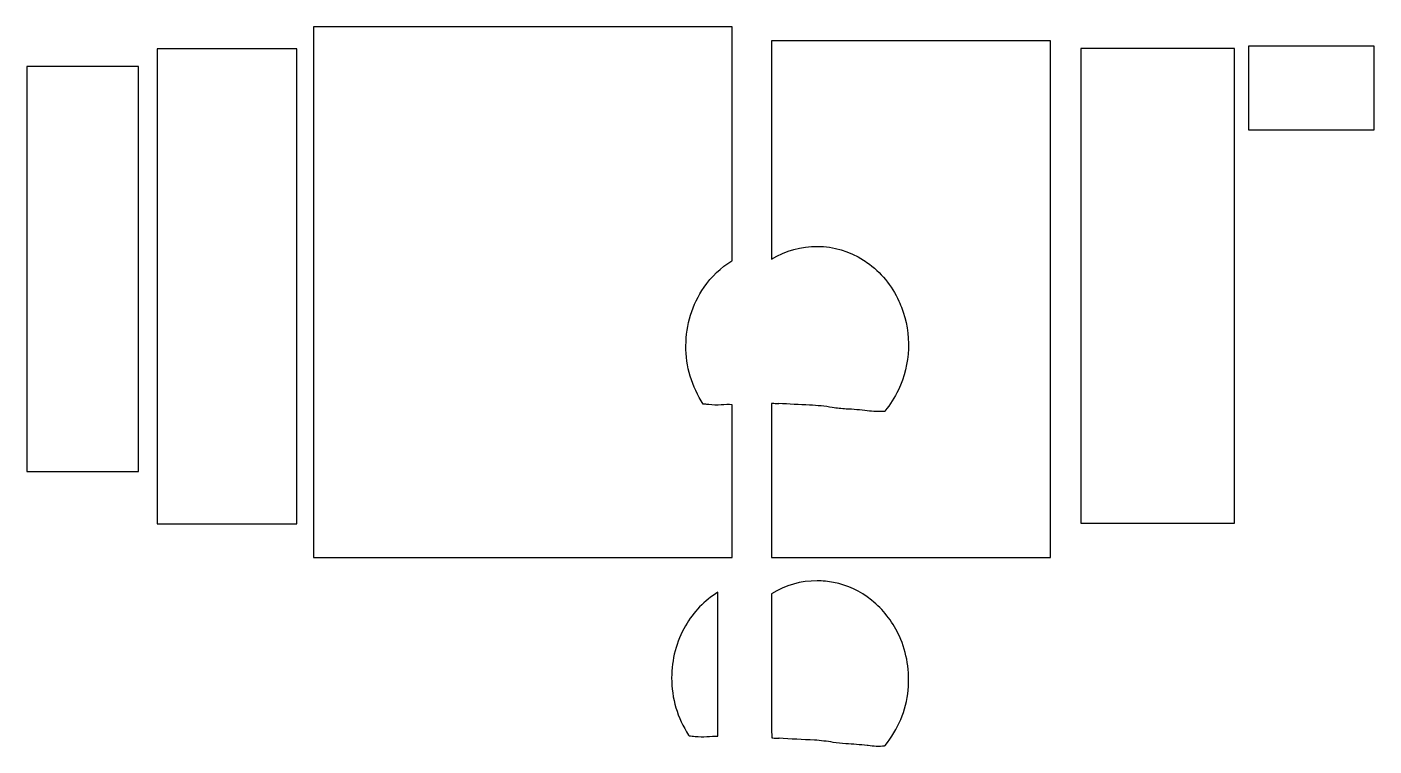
# Model space of a CAD drawing. Extents: x 0.8 to 97.3, y 0.7 to 52.2.
import ezdxf

# ---------------------------------------------------------------- set-up
doc = ezdxf.new("R2010")
doc.units = 0
doc.linetypes.add('0', pattern=[0])
doc.layers.add('1', color=7, linetype='0')

msp = doc.modelspace()

# ---------------------------------------------------------------- linework, layer by layer
at = {"layer": '1'}
for points in [[(49.560341, 25.139786, 0.02785), (49.228737, 25.167358), (49.219521, 25.176239, -0.150845), (47.973091, 29.356026, -0.151623), (49.273811, 33.536209, -0.102569), (51.265663, 35.438957), (51.28791, 35.455505, 0.000001), (51.287926, 52.182976, 0.000008), (21.287926, 52.182884, 0.000001), (21.287933, 40.866386), (21.287926, 40.269592, 0.000071), (21.289177, 14.183044, 0.000042), (51.287926, 14.184311, 0.000185), (51.28791, 14.234177, 0.000001), (51.287926, 25.130516, 0.029283), (50.500481, 25.114937, -0.048353), (49.603111, 25.133598), (49.581856, 25.136597)], [(54.100578, 51.189758), (54.100594, 51.180092, 0.000001), (54.100578, 35.544205, -0.288545), (60.683891, 35.490082), (60.808861, 35.408623), (60.931999, 35.324287, -0.131911), (63.230186, 32.548004), (63.294167, 32.405708), (63.355247, 32.261665), (63.413414, 32.115906, -0.204866), (63.191811, 26.184189, -0.063415), (62.219307, 24.672188), (62.191216, 24.648331, -0.057424), (60.965523, 24.694519, 0.016354), (59.457451, 24.820976, -0.02715), (58.458916, 24.924118, 0.035329), (56.836708, 25.096672, 0.000758), (54.615227, 25.210274, -0.282472), (54.639885, 25.193275), (54.639091, 25.192513, -0.101622), (54.533638, 25.186829), (54.522514, 25.187271), (54.510689, 25.18782), (54.498161, 25.188461), (54.484917, 25.189201), (54.470909, 25.190048), (54.456154, 25.190994, 0.007065), (54.101448, 25.220955), (54.100563, 25.219727, 0.000032), (54.100594, 24.547211, 0.00001), (54.100655, 14.189766), (74.099632, 14.189758), (74.100578, 14.201752), (74.100578, 14.257164), (74.100563, 14.356438, 0.000049), (74.098869, 51.189751)], [(46.950752, 5.56398, 0.147407), (48.165489, 1.471222), (48.20472, 1.414825, -0.0324), (48.628822, 1.374771, 0.044489), (49.479286, 1.362396, -0.027299), (50.252174, 1.378952), (50.265709, 1.382614), (50.265694, 1.409439, 0.000001), (50.265709, 11.6996, 0.12406), (47.944176, 9.300247, 0.132472)], [(57.362953, 12.516808, 0.139627), (54.113731, 11.591042), (54.113731, 11.566757), (54.113716, 11.51326, 0.000147), (54.115166, 1.270386, -0.007058), (54.469963, 1.240417, 0.062378), (54.648506, 1.240036, 1.029244), (54.647499, 1.251419, -0.002318), (54.624077, 1.26178, 0.000543), (57.19265, 1.127151, -0.028863), (58.503944, 0.968521, 0.025974), (59.42907, 0.873199, -0.015793), (60.968086, 0.745285), (61.025887, 0.738083, 0.055847), (62.199074, 0.697449), (62.241203, 0.732071, 0.150383), (63.889076, 4.691605, 0.131406), (63.267189, 8.54541, 0.109848), (61.440971, 10.989357), (61.261696, 11.137108, 0.120108), (58.550819, 12.401497, 0.048636)]]:
    msp.add_lwpolyline(points, format="xyb", close=True, dxfattribs=at)
for points in [[(10.098976, 50.606796), (10.098976, 16.606796), (20.098976, 16.606796), (20.098976, 50.606796)], [(76.26812, 50.63427), (76.26812, 16.63427), (87.26812, 16.63427), (87.26812, 50.63427)], [(88.268517, 50.807144), (88.268517, 44.807144), (97.268517, 44.807144), (97.268517, 50.807144)], [(0.765106, 49.354424), (0.765106, 20.355888), (8.765106, 20.355888), (8.765106, 49.354424)]]:
    msp.add_lwpolyline(points, close=True, dxfattribs=at)

doc.saveas('drawing.dxf')
